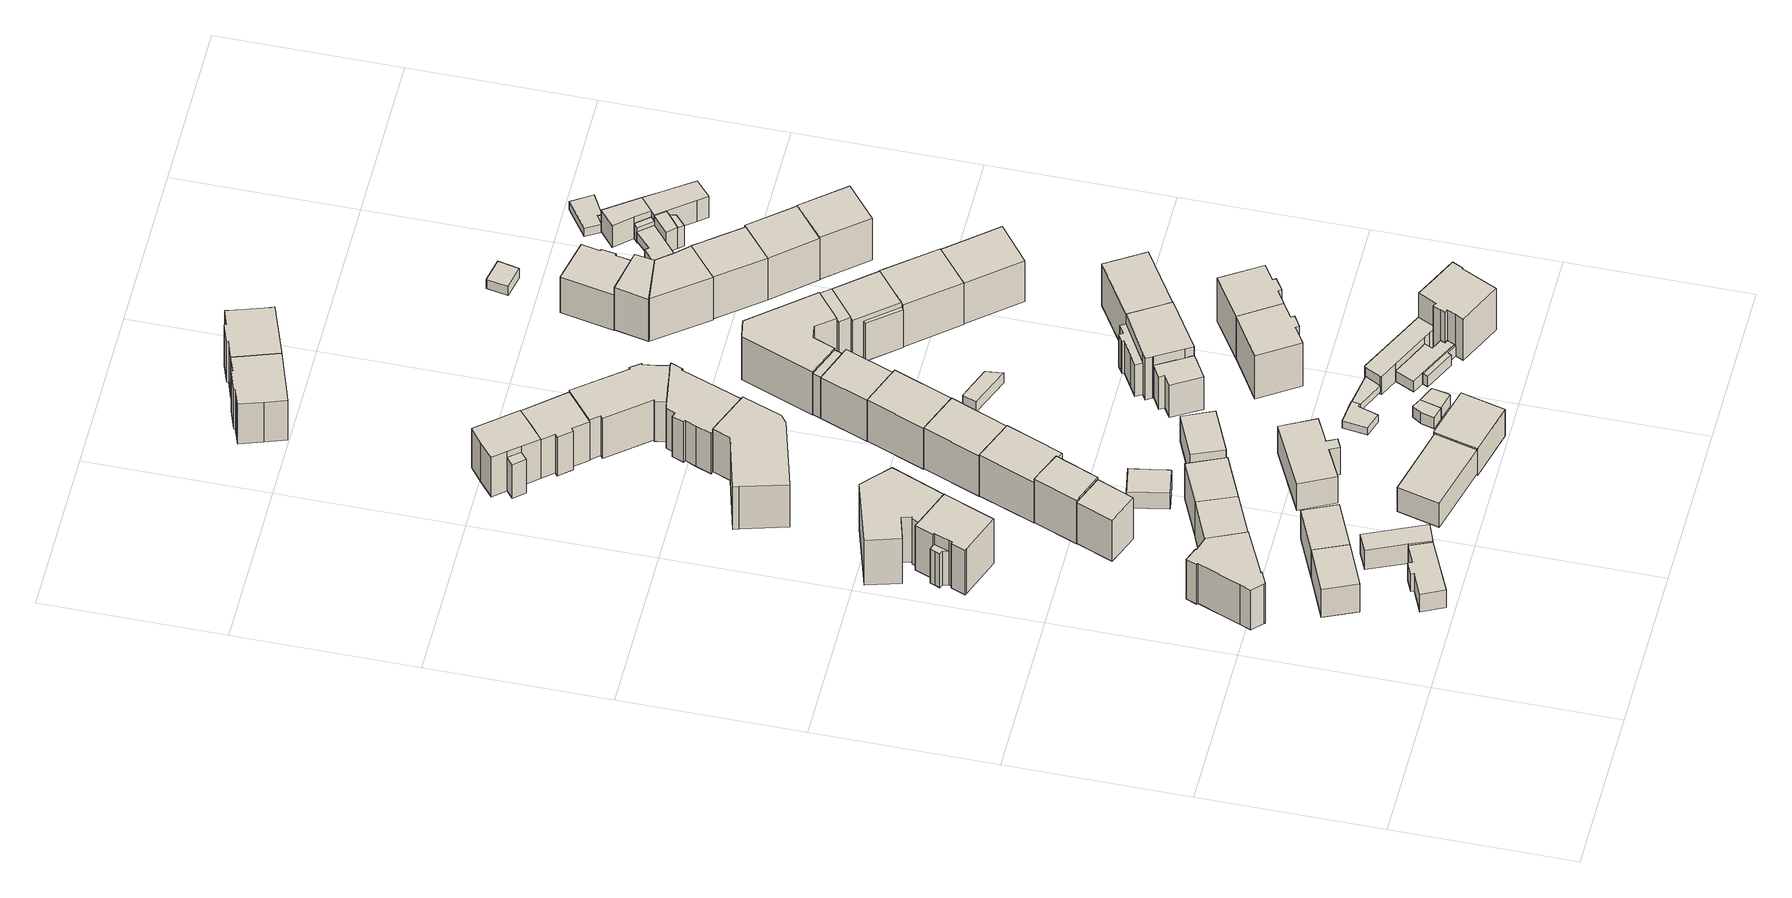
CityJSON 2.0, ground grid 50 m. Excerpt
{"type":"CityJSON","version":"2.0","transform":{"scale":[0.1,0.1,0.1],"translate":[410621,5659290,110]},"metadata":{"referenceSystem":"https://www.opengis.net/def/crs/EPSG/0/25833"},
"CityObjects":{
"building1":{"type":"Building","attributes":{"Dachtyp_tdc":"tdcHipAndGableRoof","Gemeindeschluessel":14612000,"Dachneigung":33.4,"QualitaetDacherkennung":69,"Geometrietyp2DReferenz":"3000","measuredHeight":12.12,"function":"31001_9998","roofType":"5000"},"geometry":[{"type":"Solid","lod":"1","boundaries":[[[[0,1,2,3]],[[4,5,6,7]],[[3,5,4,0]],[[2,6,5,3]],[[1,7,6,2]],[[0,4,7,1]]]]}]},
"building2":{"type":"Building","attributes":{"Dachtyp_tdc":"tdcPolyFlatRoof","Gemeindeschluessel":14612000,"Dachneigung":4.7,"QualitaetDacherkennung":72,"Geometrietyp2DReferenz":"3000","measuredHeight":6.74,"function":"31001_9998","roofType":"2100"},"geometry":[{"type":"Solid","lod":"1","boundaries":[[[[8,9,10,11,12,13,14,15]],[[16,17,18,19,20,21,22,23]],[[15,17,16,8]],[[14,18,17,15]],[[13,19,18,14]],[[12,20,19,13]],[[11,21,20,12]],[[10,22,21,11]],[[9,23,22,10]],[[8,16,23,9]]]]}]},
"building3":{"type":"Building","attributes":{"Dachtyp_tdc":"tdcFreeFormRoof","Gemeindeschluessel":14612000,"Dachneigung":33.55,"QualitaetDacherkennung":34,"Geometrietyp2DReferenz":"3000","measuredHeight":16.6,"function":"31001_9998","roofType":"5000"},"geometry":[{"type":"Solid","lod":"1","boundaries":[[[[24,25,26,27,28,29,30,31,32,33,34,35,36]],[[37,38,39,40,41,42,43,44,45,46,47,48,49]],[[36,38,37,24]],[[35,39,38,36]],[[34,40,39,35]],[[33,41,40,34]],[[32,42,41,33]],[[31,43,42,32]],[[30,44,43,31]],[[29,45,44,30]],[[28,46,45,29]],[[27,47,46,28]],[[26,48,47,27]],[[25,49,48,26]],[[24,37,49,25]]]]}]},
"building4":{"type":"Building","attributes":{"Dachtyp_tdc":"tdcPolyFlatRoof","Gemeindeschluessel":14612000,"Dachneigung":4.17,"QualitaetDacherkennung":76,"Geometrietyp2DReferenz":"3000","measuredHeight":7.36,"function":"31001_9998","roofType":"2100"},"geometry":[{"type":"Solid","lod":"1","boundaries":[[[[50,51,52,53,54]],[[55,56,57,58,59]],[[54,56,55,50]],[[53,57,56,54]],[[52,58,57,53]],[[51,59,58,52]],[[50,55,59,51]]]]}]},
"building5":{"type":"Building","attributes":{"Dachtyp_tdc":"tdcHipAndGableRoof","Gemeindeschluessel":14612000,"Dachneigung":33.02,"QualitaetDacherkennung":75,"Geometrietyp2DReferenz":"3000","measuredHeight":12.19,"function":"31001_9998","roofType":"5000"},"geometry":[{"type":"Solid","lod":"1","boundaries":[[[[1,0,60,61]],[[62,63,64,65]],[[61,63,62,1]],[[60,64,63,61]],[[0,65,64,60]],[[1,62,65,0]]]]}]},
"building6":{"type":"Building","attributes":{"Dachtyp_tdc":"tdcGableRoof","Gemeindeschluessel":14612000,"Dachneigung":27.95,"QualitaetDacherkennung":67,"Geometrietyp2DReferenz":"3000","measuredHeight":14.85,"function":"31001_9998","roofType":"3100"},"geometry":[{"type":"Solid","lod":"1","boundaries":[[[[66,67,68,69]],[[70,71,72,73]],[[69,71,70,66]],[[68,72,71,69]],[[67,73,72,68]],[[66,70,73,67]]]]}]},
"building7":{"type":"Building","attributes":{"Gemeindeschluessel":14612000,"Geometrietyp2DReferenz":"3000","function":"31001_9998","roofType":"9999"},"children":["building7-1","building7-2"]},
"building7-1":{"type":"BuildingPart","attributes":{"Dachtyp_tdc":"tdcHipAndGableRoof","Dachneigung":25.91,"QualitaetDacherkennung":65,"Geometrietyp2DReferenz":"3000","measuredHeight":18.31,"roofType":"5000"},"parents":["building7"],"geometry":[{"type":"Solid","lod":"1","boundaries":[[[[74,75,76,77,78,79,80,81,82,83,84,85,86]],[[87,88,89,90,91,92,93,94,95,96,97,98,99]],[[86,88,87,74]],[[85,89,88,86]],[[84,90,89,85]],[[83,91,90,84]],[[82,92,91,83]],[[81,93,92,82]],[[80,94,93,81]],[[79,95,94,80]],[[78,96,95,79]],[[77,97,96,78]],[[76,98,97,77]],[[75,99,98,76]],[[74,87,99,75]]]]}]},
"building7-2":{"type":"BuildingPart","attributes":{"Dachtyp_tdc":"tdcGableRoof","Dachneigung":64.79,"QualitaetDacherkennung":47,"Geometrietyp2DReferenz":"3000","measuredHeight":15.66,"roofType":"3100"},"parents":["building7"],"geometry":[{"type":"Solid","lod":"1","boundaries":[[[[100,101,102,103,104,105,106,107]],[[108,109,110,90,89,111,88,112]],[[107,109,108,100]],[[106,110,109,107]],[[105,90,110,106]],[[104,89,90,105]],[[103,111,89,104]],[[102,88,111,103]],[[101,112,88,102]],[[100,108,112,101]]]]}]},
"building8":{"type":"Building","attributes":{"Dachtyp_tdc":"tdcHipAndGableRoof","Gemeindeschluessel":14612000,"Dachneigung":29.93,"QualitaetDacherkennung":56,"Geometrietyp2DReferenz":"3000","measuredHeight":16.65,"function":"31001_9998","roofType":"5000"},"geometry":[{"type":"Solid","lod":"1","boundaries":[[[[113,114,115,116]],[[117,118,119,120]],[[116,118,117,113]],[[115,119,118,116]],[[114,120,119,115]],[[113,117,120,114]]]]}]},
"building9":{"type":"Building","attributes":{"Dachtyp_tdc":"tdcFreeFormRoof","Gemeindeschluessel":14612000,"Dachneigung":14.81,"QualitaetDacherkennung":18,"Geometrietyp2DReferenz":"3000","measuredHeight":17.98,"function":"31001_9998","roofType":"5000"},"geometry":[{"type":"Solid","lod":"1","boundaries":[[[[121,122,123,124,125,126,127,128,129]],[[130,131,132,133,134,135,136,137,138]],[[129,131,130,121]],[[128,132,131,129]],[[127,133,132,128]],[[126,134,133,127]],[[125,135,134,126]],[[124,136,135,125]],[[123,137,136,124]],[[122,138,137,123]],[[121,130,138,122]]]]}]},
"building10":{"type":"Building","attributes":{"Dachtyp_tdc":"tdcHipAndGableRoof","Gemeindeschluessel":14612000,"Dachneigung":28.29,"QualitaetDacherkennung":66,"Geometrietyp2DReferenz":"3000","measuredHeight":14.47,"function":"31001_9998","roofType":"5000"},"geometry":[{"type":"Solid","lod":"1","boundaries":[[[[139,140,141,142]],[[143,144,145,146]],[[142,144,143,139]],[[141,145,144,142]],[[140,146,145,141]],[[139,143,146,140]]]]}]},
"building11":{"type":"Building","attributes":{"Dachtyp_tdc":"tdcGableRoof","Gemeindeschluessel":14612000,"Dachneigung":30.73,"QualitaetDacherkennung":72,"Geometrietyp2DReferenz":"3000","measuredHeight":17.74,"function":"31001_9998","roofType":"3100"},"geometry":[{"type":"Solid","lod":"1","boundaries":[[[[147,148,149,150]],[[151,152,153,154]],[[150,152,151,147]],[[149,153,152,150]],[[148,154,153,149]],[[147,151,154,148]]]]}]},
"building12":{"type":"Building","attributes":{"Dachtyp_tdc":"tdcPolyFlatRoof","Gemeindeschluessel":14612000,"Dachneigung":3.72,"QualitaetDacherkennung":70,"Geometrietyp2DReferenz":"3000","measuredHeight":9.15,"function":"31001_9998","roofType":"2100"},"geometry":[{"type":"Solid","lod":"1","boundaries":[[[[155,156,157,158]],[[159,160,161,162]],[[158,160,159,155]],[[157,161,160,158]],[[156,162,161,157]],[[155,159,162,156]]]]}]},
"building13":{"type":"Building","attributes":{"Dachtyp_tdc":"tdcPolyFlatRoof","Gemeindeschluessel":14612000,"Dachneigung":3.08,"QualitaetDacherkennung":82,"Geometrietyp2DReferenz":"3000","measuredHeight":6.21,"function":"31001_9998","roofType":"2100"},"geometry":[{"type":"Solid","lod":"1","boundaries":[[[[163,164,165,166,167,168,169]],[[170,171,172,173,174,175,176]],[[169,171,170,163]],[[168,172,171,169]],[[167,173,172,168]],[[166,174,173,167]],[[165,175,174,166]],[[164,176,175,165]],[[163,170,176,164]]]]}]},
"building14":{"type":"Building","attributes":{"Dachtyp_tdc":"tdcFreeFormRoof","Gemeindeschluessel":14612000,"Dachneigung":27.93,"QualitaetDacherkennung":67,"Geometrietyp2DReferenz":"3000","measuredHeight":16.83,"function":"31001_9998","roofType":"5000"},"geometry":[{"type":"Solid","lod":"1","boundaries":[[[[177,178,179,180,181]],[[182,183,184,185,186]],[[181,183,182,177]],[[180,184,183,181]],[[179,185,184,180]],[[178,186,185,179]],[[177,182,186,178]]]]}]},
"building15":{"type":"Building","attributes":{"Dachtyp_tdc":"tdcFreeFormRoof","Gemeindeschluessel":14612000,"Dachneigung":38.77,"QualitaetDacherkennung":65,"Geometrietyp2DReferenz":"3000","measuredHeight":12.15,"function":"31001_9998","roofType":"5000"},"geometry":[{"type":"Solid","lod":"1","boundaries":[[[[187,188,189,190,191,192,193,194]],[[195,196,197,198,199,200,201,202]],[[194,196,195,187]],[[193,197,196,194]],[[192,198,197,193]],[[191,199,198,192]],[[190,200,199,191]],[[189,201,200,190]],[[188,202,201,189]],[[187,195,202,188]]]]}]},
"building16":{"type":"Building","attributes":{"Dachtyp_tdc":"tdcPolyFlatRoof","Gemeindeschluessel":14612000,"Dachneigung":4.26,"QualitaetDacherkennung":83,"Geometrietyp2DReferenz":"3000","measuredHeight":2.55,"function":"31001_9998","roofType":"2100"},"geometry":[{"type":"Solid","lod":"1","boundaries":[[[[203,204,205,206,207]],[[208,209,210,211,212]],[[207,209,208,203]],[[206,210,209,207]],[[205,211,210,206]],[[204,212,211,205]],[[203,208,212,204]]]]}]},
"building17":{"type":"Building","attributes":{"Dachtyp_tdc":"tdcFreeFormRoof","Gemeindeschluessel":14612000,"Dachneigung":34.6,"QualitaetDacherkennung":43,"Geometrietyp2DReferenz":"3000","measuredHeight":18.23,"function":"31001_9998","roofType":"5000"},"geometry":[{"type":"Solid","lod":"1","boundaries":[[[[213,214,215,216,217,218,219,220]],[[221,222,223,224,225,226,227,228]],[[220,222,221,213]],[[219,223,222,220]],[[218,224,223,219]],[[217,225,224,218]],[[216,226,225,217]],[[215,227,226,216]],[[214,228,227,215]],[[213,221,228,214]]]]}]},
"building18":{"type":"Building","attributes":{"Dachtyp_tdc":"tdcGableRoof","Gemeindeschluessel":14612000,"Dachneigung":44.92,"QualitaetDacherkennung":70,"Geometrietyp2DReferenz":"3000","measuredHeight":11.71,"function":"31001_9998","roofType":"3100"},"geometry":[{"type":"Solid","lod":"1","boundaries":[[[[229,230,231,232]],[[233,234,235,236]],[[232,234,233,229]],[[231,235,234,232]],[[230,236,235,231]],[[229,233,236,230]]]]}]},
"building19":{"type":"Building","attributes":{"Dachtyp_tdc":"tdcHipAndGableRoof","Gemeindeschluessel":14612000,"Dachneigung":20.56,"QualitaetDacherkennung":73,"Geometrietyp2DReferenz":"3000","measuredHeight":11.03,"function":"31001_9998","roofType":"5000"},"geometry":[{"type":"Solid","lod":"1","boundaries":[[[[237,238,239,240,241,242,243]],[[244,245,246,247,248,249,250]],[[243,245,244,237]],[[242,246,245,243]],[[241,247,246,242]],[[240,248,247,241]],[[239,249,248,240]],[[238,250,249,239]],[[237,244,250,238]]]]}]},
"building20":{"type":"Building","attributes":{"Dachtyp_tdc":"tdcGableRoof","Gemeindeschluessel":14612000,"Dachneigung":28.31,"QualitaetDacherkennung":84,"Geometrietyp2DReferenz":"3000","measuredHeight":16.74,"function":"31001_9998","roofType":"3100"},"geometry":[{"type":"Solid","lod":"1","boundaries":[[[[251,252,253,254]],[[255,256,257,258]],[[254,256,255,251]],[[253,257,256,254]],[[252,258,257,253]],[[251,255,258,252]]]]}]},
"building21":{"type":"Building","attributes":{"Gemeindeschluessel":14612000,"Geometrietyp2DReferenz":"3000","function":"31001_9998","roofType":"9999"},"children":["building21-1","building21-2"]},
"building21-1":{"type":"BuildingPart","attributes":{"Dachtyp_tdc":"tdcHipAndGableRoof","Dachneigung":31.52,"QualitaetDacherkennung":67,"Geometrietyp2DReferenz":"3000","measuredHeight":13.16,"roofType":"5000"},"parents":["building21"],"geometry":[{"type":"Solid","lod":"1","boundaries":[[[[259,260,261,262]],[[263,264,265,266]],[[262,264,263,259]],[[261,265,264,262]],[[260,266,265,261]],[[259,263,266,260]]]]}]},
"building21-2":{"type":"BuildingPart","attributes":{"Dachtyp_tdc":"tdcGableRoof","Dachneigung":37.47,"QualitaetDacherkennung":76,"Geometrietyp2DReferenz":"3000","measuredHeight":16.83,"roofType":"3100"},"parents":["building21"],"geometry":[{"type":"Solid","lod":"1","boundaries":[[[[267,268,269,270,271,272,273,274]],[[266,275,276,277,278,279,280,263]],[[274,266,263,267]],[[273,275,266,274]],[[272,276,275,273]],[[271,277,276,272]],[[270,278,277,271]],[[269,279,278,270]],[[268,280,279,269]],[[267,263,280,268]]]]}]},
"building22":{"type":"Building","attributes":{"Gemeindeschluessel":14612000,"Dachneigung":90,"Dachorientierung":0,"MittlereTraufHoehe":116.15,"QualitaetDacherkennung":95,"ObjektHoehe":2.66,"BodenHoehe":113.49,"Geometrietyp2DReferenz":"3000","AbsoluteHoehe":116.15,"Dachflaeche":44.88,"measuredHeight":2.66,"function":"31001_9998","roofType":"1000","storeysAboveGround":1},"geometry":[{"type":"Solid","lod":"1","boundaries":[[[[281,282,283,284,285,286]],[[287,288,289,290,291,292]],[[286,288,287,281]],[[285,289,288,286]],[[284,290,289,285]],[[283,291,290,284]],[[282,292,291,283]],[[281,287,292,282]]]]}]},
"building23":{"type":"Building","attributes":{"Gemeindeschluessel":14612000,"Dachneigung":90,"Dachorientierung":0,"MittlereTraufHoehe":117.17,"QualitaetDacherkennung":18,"ObjektHoehe":3.92,"BodenHoehe":113.25,"Geometrietyp2DReferenz":"3000","AbsoluteHoehe":117.17,"Dachflaeche":23.2,"measuredHeight":3.92,"function":"31001_9998","roofType":"1000","storeysAboveGround":1},"geometry":[{"type":"Solid","lod":"1","boundaries":[[[[293,294,295,296,297]],[[298,299,300,301,302]],[[297,299,298,293]],[[296,300,299,297]],[[295,301,300,296]],[[294,302,301,295]],[[293,298,302,294]]]]}]},
"building24":{"type":"Building","attributes":{"Dachtyp_tdc":"tdcFreeFormRoof","Gemeindeschluessel":14612000,"Dachneigung":30.37,"QualitaetDacherkennung":83,"Geometrietyp2DReferenz":"3000","measuredHeight":17.14,"function":"31001_9998","roofType":"5000"},"geometry":[{"type":"Solid","lod":"1","boundaries":[[[[303,304,305,306]],[[307,308,309,310]],[[306,308,307,303]],[[305,309,308,306]],[[304,310,309,305]],[[303,307,310,304]]]]}]},
"building25":{"type":"Building","attributes":{"Gemeindeschluessel":14612000,"Dachneigung":90,"Dachorientierung":0,"MittlereTraufHoehe":117.17,"QualitaetDacherkennung":100,"ObjektHoehe":4.01,"BodenHoehe":113.16,"Geometrietyp2DReferenz":"3000","AbsoluteHoehe":117.17,"Dachflaeche":28.09,"measuredHeight":4.01,"function":"31001_9998","roofType":"1000","storeysAboveGround":1},"geometry":[{"type":"Solid","lod":"1","boundaries":[[[[295,294,311,312,313]],[[301,314,315,316,302]],[[313,314,301,295]],[[312,315,314,313]],[[311,316,315,312]],[[294,302,316,311]],[[295,301,302,294]]]]}]},
"building26":{"type":"Building","attributes":{"Gemeindeschluessel":14612000,"Dachtyp_tdc":"tdcFreeFormRoof","Dachneigung":34.22,"QualitaetDacherkennung":76,"Geometrietyp2DReferenz":"3000","measuredHeight":16.66,"function":"31001_9998","roofType":"5000"},"geometry":[{"type":"Solid","lod":"1","boundaries":[[[[317,318,319,320,321,322,323,324]],[[325,326,327,328,329,330,331,332]],[[324,326,325,317]],[[323,327,326,324]],[[322,328,327,323]],[[321,329,328,322]],[[320,330,329,321]],[[319,331,330,320]],[[318,332,331,319]],[[317,325,332,318]]]]}]},
"building27":{"type":"Building","attributes":{"Dachtyp_tdc":"tdcFreeFormRoof","Gemeindeschluessel":14612000,"Dachneigung":32.09,"QualitaetDacherkennung":56,"Geometrietyp2DReferenz":"3000","measuredHeight":16.91,"function":"31001_9998","roofType":"5000"},"geometry":[{"type":"Solid","lod":"1","boundaries":[[[[333,334,335,336,337,338,339,340,341,342,343,344,345,346,347,348,349,350]],[[351,352,353,354,355,356,357,358,359,360,361,362,363,364,365,366,367,368]],[[350,352,351,333]],[[349,353,352,350]],[[348,354,353,349]],[[347,355,354,348]],[[346,356,355,347]],[[345,357,356,346]],[[344,358,357,345]],[[343,359,358,344]],[[342,360,359,343]],[[341,361,360,342]],[[340,362,361,341]],[[339,363,362,340]],[[338,364,363,339]],[[337,365,364,338]],[[336,366,365,337]],[[335,367,366,336]],[[334,368,367,335]],[[333,351,368,334]]]]}]},
"building28":{"type":"Building","attributes":{"Gemeindeschluessel":14612000,"Dachneigung":83.3,"Dachorientierung":0,"MittlereTraufHoehe":115.8,"QualitaetDacherkennung":100,"ObjektHoehe":2.73,"BodenHoehe":113.27,"Geometrietyp2DReferenz":"3000","AbsoluteHoehe":116,"Dachflaeche":32.4,"measuredHeight":2.73,"function":"31001_9998","roofType":"2100","storeysAboveGround":1},"geometry":[{"type":"Solid","lod":"1","boundaries":[[[[369,370,371,372]],[[373,374,375,376]],[[372,374,373,369]],[[371,375,374,372]],[[370,376,375,371]],[[369,373,376,370]]]]}]},
"building29":{"type":"Building","attributes":{"Dachtyp_tdc":"tdcFreeFormRoof","Gemeindeschluessel":14612000,"Dachneigung":22.14,"QualitaetDacherkennung":55,"Geometrietyp2DReferenz":"3000","measuredHeight":13.79,"function":"31001_9998","roofType":"5000"},"geometry":[{"type":"Solid","lod":"1","boundaries":[[[[377,378,379,380,381,382,383,384]],[[385,386,387,388,389,390,391,392]],[[384,386,385,377]],[[383,387,386,384]],[[382,388,387,383]],[[381,389,388,382]],[[380,390,389,381]],[[379,391,390,380]],[[378,392,391,379]],[[377,385,392,378]]]]}]},
"building30":{"type":"Building","attributes":{"Dachtyp_tdc":"tdcFreeFormRoof","Gemeindeschluessel":14612000,"Dachneigung":27.54,"QualitaetDacherkennung":57,"Geometrietyp2DReferenz":"3000","measuredHeight":17.07,"function":"31001_9998","roofType":"5000"},"geometry":[{"type":"Solid","lod":"1","boundaries":[[[[393,394,395,396,397,398,399,400,401,402,403,404,405]],[[406,407,408,409,410,411,412,413,414,415,416,417,418]],[[405,407,406,393]],[[404,408,407,405]],[[403,409,408,404]],[[402,410,409,403]],[[401,411,410,402]],[[400,412,411,401]],[[399,413,412,400]],[[398,414,413,399]],[[397,415,414,398]],[[396,416,415,397]],[[395,417,416,396]],[[394,418,417,395]],[[393,406,418,394]]]]}]},
"building31":{"type":"Building","attributes":{"Gemeindeschluessel":14612000,"Geometrietyp2DReferenz":"3000","function":"31001_9998","roofType":"9999"},"children":["building31-1","building31-2"]},
"building31-1":{"type":"BuildingPart","attributes":{"Dachtyp_tdc":"tdcGableRoof","Dachneigung":31.13,"QualitaetDacherkennung":60,"Geometrietyp2DReferenz":"3000","measuredHeight":17.16,"roofType":"3100"},"parents":["building31"],"geometry":[{"type":"Solid","lod":"1","boundaries":[[[[419,420,421,422]],[[423,424,425,426]],[[422,424,423,419]],[[421,425,424,422]],[[420,426,425,421]],[[419,423,426,420]]]]}]},
"building31-2":{"type":"BuildingPart","attributes":{"Dachtyp_tdc":"tdcGableRoof","Dachneigung":31.51,"QualitaetDacherkennung":77,"Geometrietyp2DReferenz":"3000","measuredHeight":17.15,"roofType":"3100"},"parents":["building31"],"geometry":[{"type":"Solid","lod":"1","boundaries":[[[[427,428,429,430,431]],[[432,433,423,426,434]],[[431,433,432,427]],[[430,423,433,431]],[[429,426,423,430]],[[428,434,426,429]],[[427,432,434,428]]]]}]},
"building32":{"type":"Building","attributes":{"Dachtyp_tdc":"tdcPolyFlatRoof","Gemeindeschluessel":14612000,"Dachneigung":3.31,"QualitaetDacherkennung":75,"Geometrietyp2DReferenz":"3000","measuredHeight":3.81,"function":"31001_9998","roofType":"2100"},"geometry":[{"type":"Solid","lod":"1","boundaries":[[[[435,436,437,438]],[[439,440,441,442]],[[438,440,439,435]],[[437,441,440,438]],[[436,442,441,437]],[[435,439,442,436]]]]}]},
"building33":{"type":"Building","attributes":{"Gemeindeschluessel":14612000,"Dachneigung":80.47,"Dachorientierung":-154.44,"MittlereTraufHoehe":116.43,"QualitaetDacherkennung":82,"ObjektHoehe":4.79,"BodenHoehe":112.63,"Geometrietyp2DReferenz":"3000","AbsoluteHoehe":117.42,"Dachflaeche":82.92,"measuredHeight":4.79,"function":"31001_9998","roofType":"3100","storeysAboveGround":2},"children":["building33-1"],"geometry":[{"type":"Solid","lod":"1","boundaries":[[[[443,444,445,446,447,448,449,450,451,452,453]],[[454,455,456,457,458,459,460,461,462,463,464]],[[453,455,454,443]],[[452,456,455,453]],[[451,457,456,452]],[[450,458,457,451]],[[449,459,458,450]],[[448,460,459,449]],[[447,461,460,448]],[[446,462,461,447]],[[445,463,462,446]],[[444,464,463,445]],[[443,454,464,444]]]]}]},
"building33-1":{"type":"BuildingPart","attributes":{"Dachneigung":90,"Dachorientierung":0,"MittlereTraufHoehe":116.44,"QualitaetDacherkennung":100,"BodenHoehe":112.63,"ObjektTeilHoehe":3.81,"Geometrietyp2DReferenz":"3000","AbsoluteHoehe":116.44,"Dachflaeche":17.59,"measuredHeight":3.81,"roofType":"1000","storeysAboveGround":1},"parents":["building33"],"geometry":[{"type":"Solid","lod":"1","boundaries":[[[[465,466,467,468,469,470]],[[471,472,455,464,473,474]],[[470,472,471,465]],[[469,455,472,470]],[[468,464,455,469]],[[467,473,464,468]],[[466,474,473,467]],[[465,471,474,466]]]]}]},
"building34":{"type":"Building","attributes":{"Dachtyp_tdc":"tdcHipAndGableRoof","Gemeindeschluessel":14612000,"Dachneigung":36.09,"QualitaetDacherkennung":58,"Geometrietyp2DReferenz":"3000","measuredHeight":18.82,"function":"31001_9998","roofType":"5000"},"geometry":[{"type":"Solid","lod":"1","boundaries":[[[[475,476,477,478,479,480,481,482,483]],[[484,485,486,487,488,489,490,491,492]],[[483,485,484,475]],[[482,486,485,483]],[[481,487,486,482]],[[480,488,487,481]],[[479,489,488,480]],[[478,490,489,479]],[[477,491,490,478]],[[476,492,491,477]],[[475,484,492,476]]]]}]},
"building35":{"type":"Building","attributes":{"Gemeindeschluessel":14612000,"Geometrietyp2DReferenz":"3000","function":"31001_9998","roofType":"9999"},"children":["building35-1","building35-2"]},
"building35-1":{"type":"BuildingPart","attributes":{"Dachtyp_tdc":"tdcCutGableRoof","Dachneigung":2,"QualitaetDacherkennung":59,"Geometrietyp2DReferenz":"3000","measuredHeight":18.13,"roofType":"9999"},"parents":["building35"],"geometry":[{"type":"Solid","lod":"1","boundaries":[[[[493,494,495,496,497,498,499,500,501,502,503]],[[504,505,506,507,508,509,510,511,512,513,514]],[[503,505,504,493]],[[502,506,505,503]],[[501,507,506,502]],[[500,508,507,501]],[[499,509,508,500]],[[498,510,509,499]],[[497,511,510,498]],[[496,512,511,497]],[[495,513,512,496]],[[494,514,513,495]],[[493,504,514,494]]]]}]},
"building35-2":{"type":"BuildingPart","attributes":{"Dachtyp_tdc":"tdcCutGableRoof","Dachneigung":69.18,"QualitaetDacherkennung":26,"Geometrietyp2DReferenz":"3000","measuredHeight":17.78,"roofType":"9999"},"parents":["building35"],"geometry":[{"type":"Solid","lod":"1","boundaries":[[[[515,516,517,518,519,520,521,522,523,524,525,526]],[[527,528,529,530,506,531,532,505,533,534,535,536]],[[526,528,527,515]],[[525,529,528,526]],[[524,530,529,525]],[[523,506,530,524]],[[522,531,506,523]],[[521,532,531,522]],[[520,505,532,521]],[[519,533,505,520]],[[518,534,533,519]],[[517,535,534,518]],[[516,536,535,517]],[[515,527,536,516]]]]}]},
"building36":{"type":"Building","attributes":{"Dachtyp_tdc":"tdcGableRoof","Gemeindeschluessel":14612000,"Dachneigung":27.38,"QualitaetDacherkennung":75,"Geometrietyp2DReferenz":"3000","measuredHeight":16.71,"function":"31001_9998","roofType":"3100"},"geometry":[{"type":"Solid","lod":"1","boundaries":[[[[537,538,539,540,541,542,543,544,545,546,547,548]],[[549,550,551,552,553,554,555,556,557,558,559,560]],[[548,550,549,537]],[[547,551,550,548]],[[546,552,551,547]],[[545,553,552,546]],[[544,554,553,545]],[[543,555,554,544]],[[542,556,555,543]],[[541,557,556,542]],[[540,558,557,541]],[[539,559,558,540]],[[538,560,559,539]],[[537,549,560,538]]]]}]},
"building37":{"type":"Building","attributes":{"Gemeindeschluessel":14612000,"Dachneigung":60.91,"Dachorientierung":25.52,"MittlereTraufHoehe":126.53,"QualitaetDacherkennung":86,"ObjektHoehe":17.56,"BodenHoehe":112.58,"Geometrietyp2DReferenz":"3000","AbsoluteHoehe":130.14,"Dachflaeche":225.75,"measuredHeight":17.56,"function":"31001_9998","roofType":"5000","storeysAboveGround":6},"children":["building37-1"],"geometry":[{"type":"Solid","lod":"1","boundaries":[[[[561,562,563,564,565,566,567,568,569,570,571,572,573]],[[574,575,473,463,462,461,576,577,578,579,580,581,582]],[[573,575,574,561]],[[572,473,575,573]],[[571,463,473,572]],[[570,462,463,571]],[[569,461,462,570]],[[568,576,461,569]],[[567,577,576,568]],[[566,578,577,567]],[[565,579,578,566]],[[564,580,579,565]],[[563,581,580,564]],[[562,582,581,563]],[[561,574,582,562]]]]}]},
"building37-1":{"type":"BuildingPart","attributes":{"Dachneigung":90,"Dachorientierung":0,"MittlereTraufHoehe":119.12,"QualitaetDacherkennung":74,"BodenHoehe":112.58,"ObjektTeilHoehe":6.55,"Geometrietyp2DReferenz":"3000","AbsoluteHoehe":119.12,"Dachflaeche":124.77,"measuredHeight":6.55,"roofType":"1000","storeysAboveGround":2},"parents":["building37"],"geometry":[{"type":"Solid","lod":"1","boundaries":[[[[583,584,585,586,587,588,589,590,591,592,593]],[[576,594,459,457,595,596,597,598,599,578,577]],[[593,594,576,583]],[[592,459,594,593]],[[591,457,459,592]],[[590,595,457,591]],[[589,596,595,590]],[[588,597,596,589]],[[587,598,597,588]],[[586,599,598,587]],[[585,578,599,586]],[[584,577,578,585]],[[583,576,577,584]]]]}]},
"building38":{"type":"Building","attributes":{"Dachtyp_tdc":"tdcFreeFormRoof","Gemeindeschluessel":14612000,"Dachneigung":24.98,"QualitaetDacherkennung":37,"Geometrietyp2DReferenz":"3000","measuredHeight":17.89,"function":"31001_9998","roofType":"5000"},"geometry":[{"type":"Solid","lod":"1","boundaries":[[[[600,601,602,603,604,605,606,607]],[[608,609,610,611,612,613,614,615]],[[607,609,608,600]],[[606,610,609,607]],[[605,611,610,606]],[[604,612,611,605]],[[603,613,612,604]],[[602,614,613,603]],[[601,615,614,602]],[[600,608,615,601]]]]}]},
"building39":{"type":"Building","attributes":{"Dachtyp_tdc":"tdcHipAndGableRoof","Gemeindeschluessel":14612000,"Dachneigung":36.13,"QualitaetDacherkennung":68,"Geometrietyp2DReferenz":"3000","measuredHeight":18.92,"function":"31001_9998","roofType":"5000"},"geometry":[{"type":"Solid","lod":"1","boundaries":[[[[616,617,618,619,620,477,476,475,621]],[[622,623,624,625,626,627,628,629,630]],[[621,623,622,616]],[[475,624,623,621]],[[476,625,624,475]],[[477,626,625,476]],[[620,627,626,477]],[[619,628,627,620]],[[618,629,628,619]],[[617,630,629,618]],[[616,622,630,617]]]]}]},
"building40":{"type":"Building","attributes":{"Dachtyp_tdc":"tdcGableRoof","Gemeindeschluessel":14612000,"Dachneigung":22.38,"QualitaetDacherkennung":66,"Geometrietyp2DReferenz":"3000","measuredHeight":16.71,"function":"31001_9998","roofType":"3100"},"geometry":[{"type":"Solid","lod":"1","boundaries":[[[[631,632,633,634]],[[635,636,637,638]],[[634,636,635,631]],[[633,637,636,634]],[[632,638,637,633]],[[631,635,638,632]]]]}]},
"building41":{"type":"Building","attributes":{"Gemeindeschluessel":14612000,"Geometrietyp2DReferenz":"3000","function":"31001_9998","roofType":"9999"},"children":["building41-1","building41-2","building41-3"]},
"building41-1":{"type":"BuildingPart","attributes":{"Dachtyp_tdc":"tdcGableRoof","Dachneigung":30.24,"QualitaetDacherkennung":66,"Geometrietyp2DReferenz":"3000","measuredHeight":17.59,"roofType":"3100"},"parents":["building41"],"geometry":[{"type":"Solid","lod":"1","boundaries":[[[[639,640,641,642,643]],[[644,645,646,647,648]],[[643,645,644,639]],[[642,646,645,643]],[[641,647,646,642]],[[640,648,647,641]],[[639,644,648,640]]]]}]},
"building41-2":{"type":"BuildingPart","attributes":{"Dachtyp_tdc":"tdcGableRoof","Dachneigung":30.03,"QualitaetDacherkennung":69,"Geometrietyp2DReferenz":"3000","measuredHeight":17.49,"roofType":"3100"},"parents":["building41"],"geometry":[{"type":"Solid","lod":"1","boundaries":[[[[649,650,651,652]],[[653,654,647,655]],[[652,654,653,649]],[[651,647,654,652]],[[650,655,647,651]],[[649,653,655,650]]]]}]},
"building41-3":{"type":"BuildingPart","attributes":{"Dachtyp_tdc":"tdcPolyFlatRoof","Dachneigung":48.02,"QualitaetDacherkennung":39,"Geometrietyp2DReferenz":"3000","measuredHeight":14.51,"roofType":"2100"},"parents":["building41"],"geometry":[{"type":"Solid","lod":"1","boundaries":[[[[656,657,658,659]],[[660,661,653,662]],[[659,661,660,656]],[[658,653,661,659]],[[657,662,653,658]],[[656,660,662,657]]]]}]},
"building42":{"type":"Building","attributes":{"Dachtyp_tdc":"tdcGableRoof","Gemeindeschluessel":14612000,"Dachneigung":27.87,"QualitaetDacherkennung":69,"Geometrietyp2DReferenz":"3000","measuredHeight":16.84,"function":"31001_9998","roofType":"3100"},"geometry":[{"type":"Solid","lod":"1","boundaries":[[[[663,664,665,666,667,668,669,670,671,672,673,674,675]],[[676,677,678,679,680,681,682,683,684,685,686,687,688]],[[675,677,676,663]],[[674,678,677,675]],[[673,679,678,674]],[[672,680,679,673]],[[671,681,680,672]],[[670,682,681,671]],[[669,683,682,670]],[[668,684,683,669]],[[667,685,684,668]],[[666,686,685,667]],[[665,687,686,666]],[[664,688,687,665]],[[663,676,688,664]]]]}]},
"building43":{"type":"Building","attributes":{"Dachtyp_tdc":"tdcGableRoof","Gemeindeschluessel":14612000,"Dachneigung":27.82,"QualitaetDacherkennung":81,"Geometrietyp2DReferenz":"3000","measuredHeight":17.43,"function":"31001_9998","roofType":"3100"},"geometry":[{"type":"Solid","lod":"1","boundaries":[[[[689,690,691,692]],[[693,694,695,696]],[[692,694,693,689]],[[691,695,694,692]],[[690,696,695,691]],[[689,693,696,690]]]]}]},
"building44":{"type":"Building","attributes":{"Gemeindeschluessel":14612000,"Geometrietyp2DReferenz":"3000","function":"31001_9998","roofType":"9999"},"children":["building44-1","building44-2"]},
"building44-1":{"type":"BuildingPart","attributes":{"Dachtyp_tdc":"tdcGableRoof","Dachneigung":32.99,"QualitaetDacherkennung":72,"Geometrietyp2DReferenz":"3000","measuredHeight":18.02,"roofType":"3100"},"parents":["building44"],"geometry":[{"type":"Solid","lod":"1","boundaries":[[[[697,698,699,700]],[[701,702,703,704]],[[700,702,701,697]],[[699,703,702,700]],[[698,704,703,699]],[[697,701,704,698]]]]}]},
"building44-2":{"type":"BuildingPart","attributes":{"Dachtyp_tdc":"tdcGableRoof","Dachneigung":30.43,"QualitaetDacherkennung":76,"Geometrietyp2DReferenz":"3000","measuredHeight":17.94,"roofType":"3100"},"parents":["building44"],"geometry":[{"type":"Solid","lod":"1","boundaries":[[[[705,706,707,708,709]],[[710,701,704,711,712]],[[709,701,710,705]],[[708,704,701,709]],[[707,711,704,708]],[[706,712,711,707]],[[705,710,712,706]]]]}]},
"building45":{"type":"Building","attributes":{"Dachtyp_tdc":"tdcGableRoof","Gemeindeschluessel":14612000,"Dachneigung":32.3,"QualitaetDacherkennung":76,"Geometrietyp2DReferenz":"3000","measuredHeight":17.16,"function":"31001_9998","roofType":"3100"},"geometry":[{"type":"Solid","lod":"1","boundaries":[[[[713,714,715,716]],[[717,718,719,720]],[[716,718,717,713]],[[715,719,718,716]],[[714,720,719,715]],[[713,717,720,714]]]]}]},
"building46":{"type":"Building","attributes":{"Dachtyp_tdc":"tdcHipAndGableRoof","Gemeindeschluessel":14612000,"Dachneigung":38.94,"QualitaetDacherkennung":79,"Geometrietyp2DReferenz":"3000","measuredHeight":16.08,"function":"31001_9998","roofType":"5000"},"geometry":[{"type":"Solid","lod":"1","boundaries":[[[[721,722,723,724,725,726,727,728,729]],[[730,731,732,733,734,735,736,737,738]],[[729,731,730,721]],[[728,732,731,729]],[[727,733,732,728]],[[726,734,733,727]],[[725,735,734,726]],[[724,736,735,725]],[[723,737,736,724]],[[722,738,737,723]],[[721,730,738,722]]]]}]},
"building47":{"type":"Building","attributes":{"Gemeindeschluessel":14612000,"Geometrietyp2DReferenz":"3000","function":"31001_9998","roofType":"9999"},"children":["building47-1","building47-2"]},
"building47-1":{"type":"BuildingPart","attributes":{"Dachtyp_tdc":"tdcGableRoof","Dachneigung":57.91,"QualitaetDacherkennung":4,"Geometrietyp2DReferenz":"3000","measuredHeight":13.02,"roofType":"3100"},"parents":["building47"],"geometry":[{"type":"Solid","lod":"1","boundaries":[[[[739,740,741,742]],[[743,744,745,746]],[[742,744,743,739]],[[741,745,744,742]],[[740,746,745,741]],[[739,743,746,740]]]]}]},
"building47-2":{"type":"BuildingPart","attributes":{"Dachtyp_tdc":"tdcGableRoof","Dachneigung":30.68,"QualitaetDacherkennung":78,"Geometrietyp2DReferenz":"3000","measuredHeight":17.36,"roofType":"3100"},"parents":["building47"],"geometry":[{"type":"Solid","lod":"1","boundaries":[[[[747,748,749,750,751,752,753]],[[746,754,755,756,757,758,743]],[[753,754,746,747]],[[752,755,754,753]],[[751,756,755,752]],[[750,757,756,751]],[[749,758,757,750]],[[748,743,758,749]],[[747,746,743,748]]]]}]},
"building48":{"type":"Building","attributes":{"Dachtyp_tdc":"tdcGableRoof","Gemeindeschluessel":14612000,"Dachneigung":31.11,"QualitaetDacherkennung":75,"Geometrietyp2DReferenz":"3000","measuredHeight":17.34,"function":"31001_9998","roofType":"3100"},"geometry":[{"type":"Solid","lod":"1","boundaries":[[[[759,753,760,761]],[[762,763,764,765]],[[761,763,762,759]],[[760,764,763,761]],[[753,765,764,760]],[[759,762,765,753]]]]}]},
"building49":{"type":"Building","attributes":{"Dachtyp_tdc":"tdcHipAndGableRoof","Gemeindeschluessel":14612000,"Dachneigung":13.7,"QualitaetDacherkennung":62,"Geometrietyp2DReferenz":"3000","measuredHeight":3.78,"function":"31001_9998","roofType":"5000"},"geometry":[{"type":"Solid","lod":"1","boundaries":[[[[766,767,768,769]],[[770,771,772,773]],[[769,771,770,766]],[[768,772,771,769]],[[767,773,772,768]],[[766,770,773,767]]]]}]},
"building50":{"type":"Building","attributes":{"Gemeindeschluessel":14612000,"Dachtyp_tdc":"tdcGableRoof","Dachneigung":31.1,"QualitaetDacherkennung":76,"Geometrietyp2DReferenz":"3000","measuredHeight":17.46,"function":"31001_9998","roofType":"3100"},"geometry":[{"type":"Solid","lod":"1","boundaries":[[[[774,775,776,777]],[[778,779,780,781]],[[777,779,778,774]],[[776,780,779,777]],[[775,781,780,776]],[[774,778,781,775]]]]}]},
"building51":{"type":"Building","attributes":{"Dachtyp_tdc":"tdcPolyFlatRoof","Gemeindeschluessel":14612000,"Dachneigung":3.53,"QualitaetDacherkennung":65,"Geometrietyp2DReferenz":"3000","measuredHeight":3.59,"function":"31001_9998","roofType":"2100"},"geometry":[{"type":"Solid","lod":"1","boundaries":[[[[782,783,784,785,786,787,788,789]],[[790,791,792,793,794,795,796,797]],[[789,791,790,782]],[[788,792,791,789]],[[787,793,792,788]],[[786,794,793,787]],[[785,795,794,786]],[[784,796,795,785]],[[783,797,796,784]],[[782,790,797,783]]]]}]},
"building52":{"type":"Building","attributes":{"Gemeindeschluessel":14612000,"Geometrietyp2DReferenz":"3000","function":"31001_9998","roofType":"9999"},"children":["building52-1","building52-2"]},
"building52-1":{"type":"BuildingPart","attributes":{"Dachtyp_tdc":"tdcPolyFlatRoof","Dachneigung":34.87,"QualitaetDacherkennung":30,"Geometrietyp2DReferenz":"3000","measuredHeight":7.25,"roofType":"2100"},"parents":["building52"],"geometry":[{"type":"Solid","lod":"1","boundaries":[[[[798,799,800,801]],[[802,803,804,805]],[[801,803,802,798]],[[800,804,803,801]],[[799,805,804,800]],[[798,802,805,799]]]]}]},
"building52-2":{"type":"BuildingPart","attributes":{"Dachtyp_tdc":"tdcPolyFlatRoof","Dachneigung":3.02,"QualitaetDacherkennung":74,"Geometrietyp2DReferenz":"3000","measuredHeight":8.14,"roofType":"2100"},"parents":["building52"],"geometry":[{"type":"Solid","lod":"1","boundaries":[[[[806,807,808,809,810]],[[811,812,813,803,802]],[[810,812,811,806]],[[809,813,812,810]],[[808,803,813,809]],[[807,802,803,808]],[[806,811,802,807]]]]}]},
"building53":{"type":"Building","attributes":{"Gemeindeschluessel":14612000,"Geometrietyp2DReferenz":"3000","function":"31001_9998","roofType":"9999"},"children":["building53-1","building53-2","building53-3"]},
"building53-1":{"type":"BuildingPart","attributes":{"Dachtyp_tdc":"tdcPolyFlatRoof","Dachneigung":4.57,"QualitaetDacherkennung":47,"Geometrietyp2DReferenz":"3000","measuredHeight":7.62,"roofType":"2100"},"parents":["building53"],"geometry":[{"type":"Solid","lod":"1","boundaries":[[[[814,815,816,817]],[[818,819,820,821]],[[817,819,818,814]],[[816,820,819,817]],[[815,821,820,816]],[[814,818,821,815]]]]}]},
"building53-2":{"type":"BuildingPart","attributes":{"Dachtyp_tdc":"tdcPolyFlatRoof","Dachneigung":6.66,"QualitaetDacherkennung":79,"Geometrietyp2DReferenz":"3000","measuredHeight":8.22,"roofType":"2100"},"parents":["building53"],"geometry":[{"type":"Solid","lod":"1","boundaries":[[[[809,822,823,824,825,826,827]],[[828,829,830,831,832,833,834]],[[827,829,828,809]],[[826,830,829,827]],[[825,831,830,826]],[[824,832,831,825]],[[823,833,832,824]],[[822,834,833,823]],[[809,828,834,822]]]]}]},
"building53-3":{"type":"BuildingPart","attributes":{"Dachtyp_tdc":"tdcPolyFlatRoof","Dachneigung":5.2,"QualitaetDacherkennung":69,"Geometrietyp2DReferenz":"3000","measuredHeight":7.9,"roofType":"2100"},"parents":["building53"],"geometry":[{"type":"Solid","lod":"1","boundaries":[[[[835,836,837,838,839]],[[821,840,834,833,818]],[[839,840,821,835]],[[838,834,840,839]],[[837,833,834,838]],[[836,818,833,837]],[[835,821,818,836]]]]}]},
"building54":{"type":"Building","attributes":{"Dachtyp_tdc":"tdcPolyFlatRoof","Gemeindeschluessel":14612000,"Dachneigung":7.64,"QualitaetDacherkennung":54,"Geometrietyp2DReferenz":"3000","measuredHeight":3.04,"function":"31001_9998","roofType":"2100"},"geometry":[{"type":"Solid","lod":"1","boundaries":[[[[841,842,843,844,845]],[[846,847,848,849,850]],[[845,847,846,841]],[[844,848,847,845]],[[843,849,848,844]],[[842,850,849,843]],[[841,846,850,842]]]]}]},
"building55":{"type":"Building","attributes":{"Dachtyp_tdc":"tdcPolyFlatRoof","Gemeindeschluessel":14612000,"Dachneigung":0,"QualitaetDacherkennung":75,"Geometrietyp2DReferenz":"3000","measuredHeight":3.06,"function":"31001_9998","roofType":"1000"},"geometry":[{"type":"Solid","lod":"1","boundaries":[[[[851,852,853,854,855,856]],[[847,846,857,858,859,848]],[[856,846,847,851]],[[855,857,846,856]],[[854,858,857,855]],[[853,859,858,854]],[[852,848,859,853]],[[851,847,848,852]]]]}]}
},
"vertices":[
[309,281,143],[269,372,143],[143,317,143],[183,226,143],[309,281,39],[183,226,39],[143,317,39],[269,372,39],
[369,143,109],[316,119,109],[310,131,109],[275,115,109],[278,107,109],[212,77,109],[241,16,109],[394,85,109],[369,143,44],[394,85,44],[241,16,44],[212,77,44],[278,107,44],[275,115,44],[310,131,44],[316,119,44],
[95,451,183],[131,468,183],[129,470,183],[258,532,183],[213,633,183],[170,646,183],[171,648,183],[132,664,183],[120,634,183],[124,632,183],[76,512,183],[64,481,183],[93,453,183],[95,451,35],[93,453,35],[64,481,35],[76,512,35],[124,632,35],[120,634,35],[132,664,35],[171,648,35],[170,646,35],[213,633,35],[258,532,35],[129,470,35],[131,468,35],
[369,143,114],[394,85,114],[448,105,114],[375,269,114],[324,246,114],[369,143,42],[324,246,42],[375,269,42],[448,105,42],[394,85,42],
[437,337,143],[396,428,143],[269,372,38],[396,428,38],[437,337,38],[309,281,38],
[379,586,175],[336,688,175],[213,633,175],[258,532,175],[379,586,41],[258,532,41],[213,633,41],[336,688,41],
[50,1251,192],[45,1253,192],[29,1213,192],[35,1211,192],[150,1167,192],[205,1306,192],[206,1308,192],[146,1331,192],[99,1349,192],[85,1355,192],[65,1304,192],[69,1302,192],[53,1260,192],[50,1251,26],[53,1260,26],[69,1302,26],[65,1304,26],[85,1355,26],[99,1349,26],[146,1331,26],[206,1308,26],[205,1306,26],[150,1167,26],[35,1211,26],[29,1213,26],[45,1253,26],
[39,1281,152],[48,1277,152],[53,1260,152],[63,1287,152],[69,1302,152],[65,1304,152],[50,1309,152],[45,1294,152],[39,1281,26],[45,1294,26],[50,1309,26],[63,1287,26],[48,1277,26],
[347,942,185],[259,977,185],[219,876,185],[306,841,185],[347,942,32],[306,841,32],[219,876,32],[259,977,32],
[99,1349,190],[206,1308,190],[267,1457,190],[193,1525,190],[8,1470,190],[35,1378,190],[105,1398,190],[113,1370,190],[106,1368,190],[99,1349,23],[106,1368,23],[113,1370,23],[105,1398,23],[35,1378,23],[8,1470,23],[193,1525,23],[267,1457,23],[206,1308,23],
[336,688,174],[379,586,174],[504,642,174],[459,743,174],[336,688,45],[459,743,45],[504,642,45],[379,586,45],
[395,1061,193],[307,1098,193],[259,977,193],[347,942,193],[395,1061,30],[347,942,30],[259,977,30],[307,1098,30],
[515,96,122],[716,44,122],[746,161,122],[545,212,122],[515,96,34],[545,212,34],[746,161,34],[716,44,34],
[390,878,110],[410,769,110],[487,783,110],[487,787,110],[486,794,110],[478,837,110],[468,892,110],[390,878,50],[468,892,50],[478,837,50],[486,794,50],[487,787,50],[487,783,50],[410,769,50],
[420,1051,180],[482,1208,180],[367,1254,180],[307,1098,180],[395,1061,180],[420,1051,28],[395,1061,28],[307,1098,28],[367,1254,28],[482,1208,28],
[647,420,137],[718,456,137],[670,550,137],[488,459,137],[536,364,137],[620,407,137],[634,380,137],[661,393,137],[647,420,37],[661,393,37],[634,380,37],[620,407,37],[536,364,37],[488,459,37],[670,550,37],[718,456,37],
[486,794,72],[487,787,72],[516,793,72],[506,842,72],[478,837,72],[486,794,48],[478,837,48],[506,842,48],[516,793,48],[487,787,48],
[125,1837,177],[130,1821,177],[164,1698,177],[371,1756,177],[392,1773,177],[432,1881,177],[307,1931,177],[287,1881,177],[125,1837,19],[287,1881,19],[307,1931,19],[432,1881,19],[392,1773,19],[371,1756,19],[164,1698,19],[130,1821,19],
[685,714,138],[648,797,138],[525,743,138],[561,659,138],[685,714,44],[561,659,44],[525,743,44],[648,797,44],
[731,103,128],[716,44,128],[714,42,128],[862,5,128],[893,126,128],[747,164,128],[746,161,128],[731,103,30],[746,161,30],[747,164,30],[893,126,30],[862,5,30],[714,42,30],[716,44,30],
[545,1366,177],[429,1412,177],[367,1254,177],[482,1208,177],[545,1366,26],[482,1208,26],[367,1254,26],[429,1412,26],
[159,2393,136],[134,2424,136],[112,2405,136],[137,2375,136],[159,2393,11],[137,2375,11],[112,2405,11],[134,2424,11],
[159,2393,157],[194,2350,157],[238,2387,157],[280,2423,157],[192,2529,157],[149,2495,157],[105,2458,157],[134,2424,157],[105,2458,11],[149,2495,11],[192,2529,11],[280,2423,11],[238,2387,11],[194,2350,11],
[783,342,61],[832,326,61],[850,383,61],[859,379,61],[863,403,61],[792,411,61],[783,342,35],[792,411,35],[863,403,35],[859,379,35],[850,383,35],[832,326,35],
[844,184,72],[881,175,72],[897,233,72],[871,246,72],[854,222,72],[844,184,32],[854,222,32],[871,246,32],[897,233,32],[881,175,32],
[608,1528,176],[492,1573,176],[429,1412,176],[545,1366,176],[608,1528,23],[545,1366,23],[429,1412,23],[492,1573,23],
[930,162,72],[933,170,72],[942,213,72],[942,213,32],[933,170,32],[930,162,32],
[211,2312,155],[241,2277,155],[249,2283,155],[282,2243,155],[370,2317,155],[280,2423,155],[194,2350,155],[220,2319,155],[211,2312,12],[220,2319,12],[194,2350,12],[280,2423,12],[370,2317,12],[282,2243,12],[249,2283,12],[241,2277,12],
[317,1977,167],[300,1933,167],[307,1931,167],[432,1881,167],[497,2055,167],[500,2054,167],[501,2053,167],[514,2085,167],[509,2087,167],[451,2078,167],[444,2077,167],[406,2071,167],[385,2068,167],[361,2064,167],[350,2037,167],[336,2042,167],[323,2009,167],[330,2007,167],[317,1977,17],[330,2007,17],[323,2009,17],[336,2042,17],[350,2037,17],[361,2064,17],[385,2068,17],[406,2071,17],[444,2077,17],[451,2078,17],[509,2087,17],[514,2085,17],[501,2053,17],[500,2054,17],[497,2055,17],[432,1881,17],[307,1931,17],[300,1933,17],
[958,388,57],[863,403,57],[859,379,57],[935,345,57],[958,388,33],[935,345,33],[859,379,33],[863,403,33],
[842,804,153],[841,805,153],[845,807,153],[790,898,153],[753,877,153],[762,863,153],[732,845,153],[779,766,153],[842,804,33],[779,766,33],[732,845,33],[762,863,33],[753,877,33],[790,898,33],[845,807,33],[841,805,33],
[294,2212,162],[385,2100,162],[380,2099,162],[385,2068,162],[509,2087,162],[502,2122,162],[497,2157,162],[500,2159,162],[480,2186,162],[476,2183,162],[370,2317,162],[282,2243,162],[302,2219,162],[294,2212,14],[302,2219,14],[282,2243,14],[370,2317,14],[476,2183,14],[480,2186,14],[500,2159,14],[497,2157,14],[502,2122,14],[509,2087,14],[385,2068,14],[380,2099,14],[385,2100,14],
[544,1705,173],[636,1670,173],[644,1692,173],[553,1728,173],[544,1705,21],[553,1728,21],[644,1692,21],[636,1670,21],
[601,1531,174],[652,1663,174],[636,1670,174],[544,1705,174],[492,1573,174],[601,1531,21],[492,1573,21],[652,1663,21],
[757,1329,61],[665,1365,61],[650,1326,61],[763,1281,61],[757,1329,24],[763,1281,24],[650,1326,24],[665,1365,24],
[1014,238,66],[1107,193,66],[1116,212,66],[1106,216,66],[1112,229,66],[1082,243,66],[1092,265,66],[1039,290,66],[986,316,66],[961,264,66],[993,248,66],[1014,238,26],[993,248,26],[961,264,26],[986,316,26],[1039,290,26],[1092,265,26],[1082,243,26],[1112,229,26],[1106,216,26],[1116,212,26],[1107,193,26],
[1071,192,64],[1076,201,64],[1105,188,64],[1107,193,64],[993,248,64],[986,233,64],[1071,192,26],[986,233,26],[1105,188,26],[1076,201,26],
[1034,617,194],[998,672,194],[964,724,194],[841,649,194],[911,540,194],[959,570,194],[965,561,194],[997,581,194],[991,590,194],[1034,617,34],[991,590,34],[997,581,34],[965,561,34],[959,570,34],[911,540,34],[841,649,34],[964,724,34],[998,672,34],
[778,918,186],[788,901,186],[790,898,186],[832,827,186],[845,807,186],[845,806,186],[983,893,186],[971,912,186],[925,985,186],[916,999,186],[795,928,186],[778,918,32],[795,928,32],[916,999,32],[925,985,32],[971,912,32],[983,893,32],[845,806,32],[845,807,32],[832,827,32],[790,898,32],[788,901,32],
[862,1000,150],[854,995,150],[857,990,150],[812,963,150],[784,946,150],[795,928,150],[823,945,150],[877,976,150],[916,999,150],[907,1013,150],[883,998,150],[876,1009,150],[862,1000,32],[876,1009,32],[883,998,32],[907,1013,32],[877,976,32],[823,945,32],[784,946,32],[812,963,32],[857,990,32],[854,995,32],
[168,3062,151],[188,3004,151],[342,3055,151],[322,3114,151],[300,3177,151],[254,3161,151],[253,3166,151],[196,3146,151],[197,3142,151],[167,3132,151],[154,3127,151],[147,3125,151],[168,3062,3],[147,3125,3],[154,3127,3],[167,3132,3],[197,3142,3],[196,3146,3],[253,3166,3],[254,3161,3],[300,3177,3],[322,3114,3],[342,3055,3],[188,3004,3],
[1215,108,180],[1263,208,180],[1265,206,180],[1279,236,180],[1216,266,180],[1156,296,180],[1132,245,180],[1122,250,180],[1112,229,180],[1106,216,180],[1116,212,180],[1105,188,180],[1094,166,180],[1215,108,26],[1094,166,26],[1122,250,26],[1132,245,26],[1156,296,26],[1216,266,26],[1279,236,26],[1265,206,26],[1263,208,26],
[1122,250,91],[1132,245,91],[1156,296,91],[1135,306,91],[962,391,91],[958,388,91],[935,345,91],[934,341,91],[986,316,91],[1092,265,91],[1110,256,91],[1110,256,26],[934,341,26],[935,345,26],[958,388,26],[962,391,26],[1135,306,26],
[823,1772,179],[684,1939,179],[632,1930,179],[553,1728,179],[644,1692,179],[668,1753,179],[706,1759,179],[746,1710,179],[823,1772,18],[746,1710,18],[706,1759,18],[668,1753,18],[644,1692,18],[553,1728,18],[632,1930,18],[684,1939,18],
[1077,632,194],[1112,655,194],[1106,663,194],[1151,692,194],[1081,801,194],[1072,641,194],[1077,632,32],[1072,641,32],[1034,617,32],[998,672,32],[964,724,32],[1081,801,32],[1151,692,32],[1106,663,32],[1112,655,32],
[1140,992,183],[1073,1098,183],[916,999,183],[983,893,183],[1140,992,29],[983,893,29],[916,999,29],[1073,1098,29],
[738,1703,176],[760,1676,176],[845,1745,176],[823,1772,176],[746,1710,176],[738,1703,19],[746,1710,19],[823,1772,19],[845,1745,19],[760,1676,19],
[839,1563,175],[932,1640,175],[845,1745,175],[752,1669,175],[839,1563,19],[752,1669,19],[932,1640,19],
[762,1640,159],[830,1556,159],[839,1563,159],[770,1647,159],[762,1640,19],[770,1647,19],[830,1556,19],
[349,3199,152],[351,3194,152],[300,3177,152],[322,3114,152],[342,3055,152],[492,3107,152],[484,3132,152],[473,3165,152],[468,3179,152],[461,3201,152],[452,3228,152],[406,3212,152],[404,3218,152],[349,3199,2],[404,3218,2],[406,3212,2],[452,3228,2],[461,3201,2],[468,3179,2],[473,3165,2],[484,3132,2],[492,3107,2],[342,3055,2],[322,3114,2],[300,3177,2],[351,3194,2],
[938,1425,177],[1039,1508,177],[932,1640,177],[830,1556,177],[938,1425,21],[830,1556,21],[932,1640,21],[1039,1508,21],
[711,2188,171],[845,2204,171],[854,2258,171],[731,2282,171],[711,2188,14],[731,2282,14],[854,2258,14],[845,2204,14],
[820,2046,172],[913,2124,172],[877,2163,172],[845,2204,172],[711,2188,172],[820,2046,14],[877,2163,14],[913,2124,14],
[1048,1291,174],[1151,1373,174],[1039,1508,174],[938,1425,174],[1048,1291,23],[938,1425,23],[1039,1508,23],[1151,1373,23],
[869,2309,144],[876,2349,144],[871,2350,144],[882,2402,144],[761,2429,144],[731,2282,144],[790,2270,144],[854,2258,144],[864,2310,144],[869,2309,11],[864,2310,11],[854,2258,11],[790,2270,11],[731,2282,11],[761,2429,11],[882,2402,11],[871,2350,11],[876,2349,11],
[941,2088,96],[1006,2005,96],[1011,2009,96],[947,2092,96],[941,2088,18],[947,2092,18],[1011,2009,18],[1006,2005,18],
[1006,2005,173],[941,2088,173],[940,2090,173],[930,2102,173],[913,2124,173],[820,2046,173],[913,1926,173],[913,1926,18],[820,2046,18],[913,2124,18],[930,2102,18],[940,2090,18],
[1011,2009,173],[1009,1814,173],[1105,1894,173],[1011,2009,19],[1105,1894,19],[1009,1814,19],[913,1926,19],
[803,2630,42],[791,2571,42],[857,2557,42],[870,2616,42],[803,2630,8],[870,2616,8],[857,2557,8],[791,2571,8],
[1103,1699,176],[1199,1779,176],[1105,1894,176],[1009,1814,176],[1103,1699,21],[1009,1814,21],[1105,1894,21],[1199,1779,21],
[979,2180,51],[1020,2214,51],[1070,2256,51],[1039,2293,51],[1038,2294,51],[991,2251,51],[983,2261,51],[941,2225,51],[979,2180,17],[941,2225,17],[983,2261,17],[991,2251,17],[1038,2294,17],[1039,2293,17],[1070,2256,17],[1020,2214,17],
[1052,2304,65],[1039,2293,65],[1070,2256,65],[1083,2267,65],[1052,2304,9],[1083,2267,9],[1070,2256,9],[1039,2293,9],
[1010,2352,89],[1052,2304,89],[1083,2267,89],[1122,2300,89],[1057,2390,89],[1010,2352,9],[1057,2390,9],[1122,2300,9],
[1082,2222,86],[1042,2189,86],[1054,2175,86],[1085,2203,86],[1082,2222,11],[1085,2203,11],[1054,2175,11],[1042,2189,11],
[1070,2256,89],[1091,2230,89],[1143,2162,89],[1163,2136,89],[1209,2176,89],[1152,2257,89],[1122,2300,11],[1152,2257,11],[1209,2176,11],[1163,2136,11],[1143,2162,11],[1091,2230,11],[1070,2256,11],
[1042,2189,88],[1082,2222,88],[1091,2230,88],[1070,2256,88],[1020,2214,88],[1020,2214,11],
[1057,2390,34],[1122,2300,34],[1144,2318,34],[1091,2397,34],[1084,2407,34],[1057,2390,6],[1084,2407,6],[1091,2397,6],[1144,2318,6],[1122,2300,6],
[1084,2407,36],[1091,2397,36],[1152,2431,36],[1115,2487,36],[1033,2429,36],[1057,2390,36],[1033,2429,6],[1115,2487,6],[1152,2431,6]
]}
